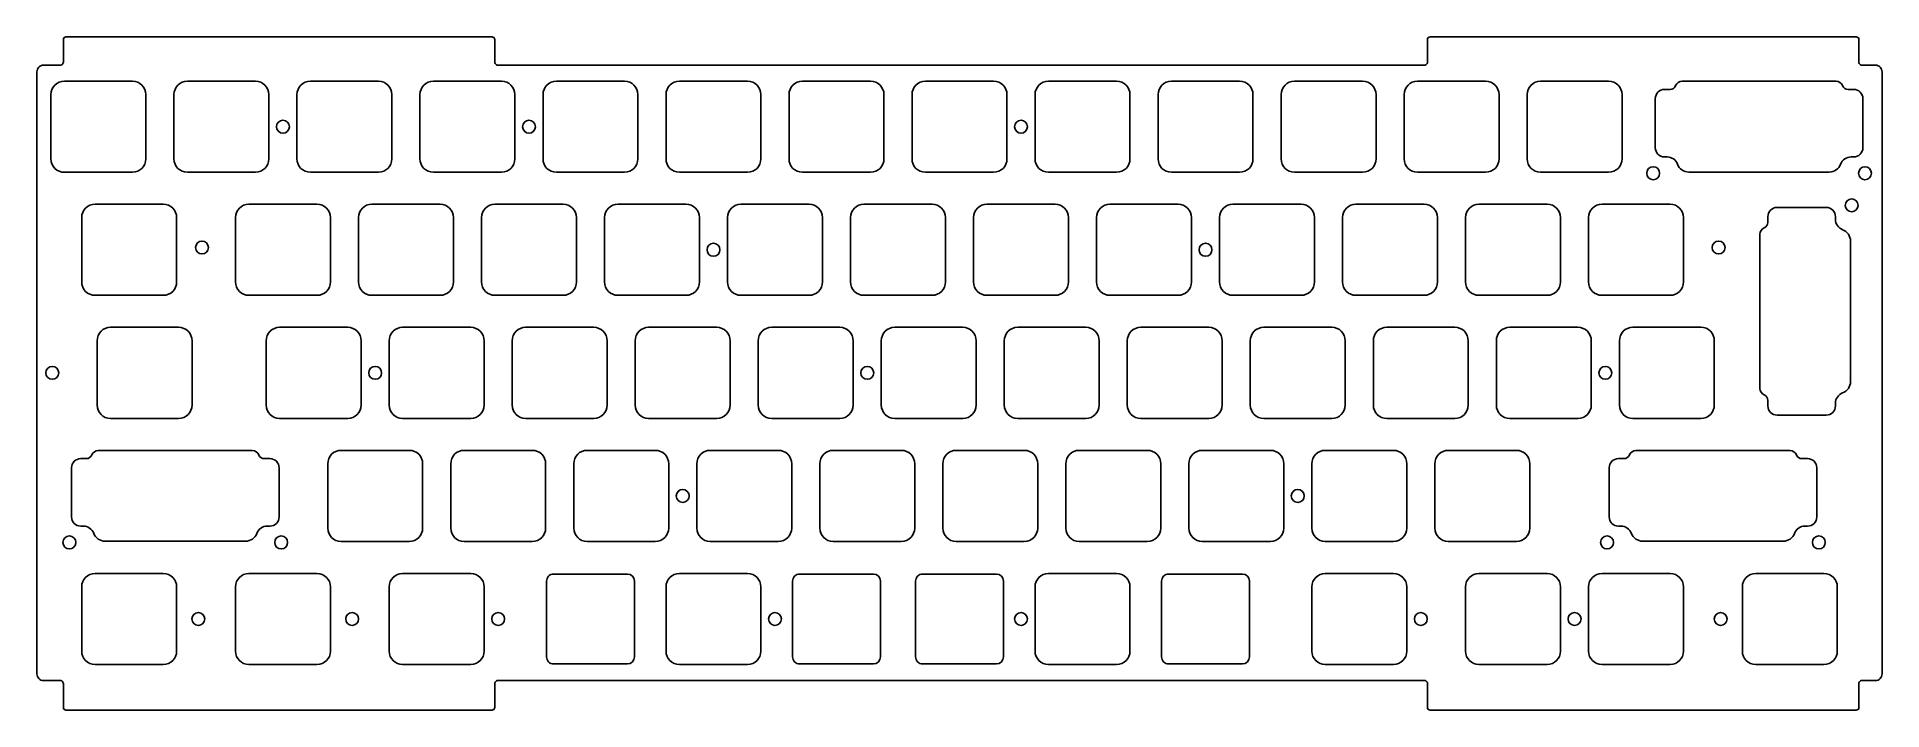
# Model space of a CAD drawing. Header units: millimetres. Extents: x -10 to 276, y -90 to 14.
import ezdxf

# ---------------------------------------------------------------- set-up
doc = ezdxf.new("R2010")
doc.units = ezdxf.units.MM
doc.layers.add('BLACK', color=7, linetype='CONTINUOUS')
doc.layers.add('Edge.Cuts', color=53, linetype='CONTINUOUS')

msp = doc.modelspace()

# ---------------------------------------------------------------- linework, layer by layer
at = {"layer": 'BLACK', "linetype": 'Continuous'}
for p, q in [((12.41875, -31.05), (1.868749, -31.05)), ((-0.20625, -33.125), (-0.20625, -43.075001)), ((14.49375, -33.125), (14.49375, -43.075)), ((12.41875, -45.15), (1.86875, -45.15)), ((-2.587499, -71.225), (-2.587499, -81.175001)), ((10.037501, -69.15), (-0.5125, -69.15)), ((12.112501, -71.225), (12.112501, -81.175)), ((21.225, -71.225), (21.225, -81.175001)), ((33.85, -69.15), (23.299999, -69.15)), ((35.925, -71.225), (35.925, -81.175)), ((45.0375, -71.225), (45.0375, -81.175001)), ((57.6625, -69.15), (47.112499, -69.15)), ((59.7375, -71.225), (59.7375, -81.175)), ((69.4, -82.075), (69.4, -70.325)), ((70.475, -69.25), (81.925, -69.25)), ((83, -70.325), (83, -82.075)), ((87.9, -71.225), (87.9, -81.175001)), ((100.525, -69.15), (89.974999, -69.15)), ((102.6, -71.225), (102.6, -81.175)), ((107.5, -82.075), (107.5, -70.325)), ((108.575, -69.25), (120.025, -69.25)), ((121.1, -70.325), (121.1, -82.075)), ((126.55, -82.075), (126.55, -70.325)), ((127.625, -69.25), (139.075, -69.25)), ((140.15, -70.325), (140.15, -82.075)), ((145.05, -71.225), (145.05, -81.175001)), ((157.675, -69.15), (147.124999, -69.15)), ((159.75, -71.225), (159.75, -81.175)), ((164.65, -82.075), (164.65, -70.325)), ((165.725, -69.25), (177.175, -69.25)), ((178.25, -70.325), (178.25, -82.075)), ((187.9125, -71.225), (187.9125, -81.175001)), ((200.5375, -69.15), (189.987499, -69.15)), ((202.6125, -71.225), (202.6125, -81.175)), ((211.725, -71.225), (211.725, -81.175001)), ((224.35, -69.15), (213.799999, -69.15)), ((226.425, -71.225), (226.425, -81.175)), ((230.775, -71.225), (230.775, -81.175001)), ((243.4, -69.15), (232.849999, -69.15)), ((245.475, -71.225), (245.475, -81.175)), ((254.5875, -71.225), (254.5875, -81.175001)), ((267.2125, -69.15), (256.662499, -69.15)), ((269.2875, -71.225), (269.2875, -81.175)), ((10.037501, -83.25), (-0.512499, -83.25)), ((33.85, -83.25), (23.3, -83.25)), ((57.6625, -83.25), (47.1125, -83.25)), ((81.925, -83.15), (70.475, -83.15)), ((100.525, -83.25), (89.975, -83.25)), ((120.025, -83.15), (108.575, -83.15)), ((139.075, -83.15), (127.625, -83.15)), ((157.675, -83.25), (147.125, -83.25)), ((177.175, -83.15), (165.725, -83.15)), ((200.5375, -83.25), (189.9875, -83.25)), ((224.35, -83.25), (213.8, -83.25)), ((243.4, -83.25), (232.85, -83.25)), ((267.2125, -83.25), (256.6625, -83.25))]:
    msp.add_line(p, q, dxfattribs=at)
at = {"layer": 'BLACK'}
for centre in [(15.478125, -76.2), (39.290625, -76.2), (61.9125, -76.2), (104.775, -76.2), (142.875, -76.2), (204.7875, -76.2), (228.6, -76.2), (251.221875, -76.2)]:
    msp.add_circle(centre, 1, dxfattribs=at)
for centre, radius, start, end in [((1.868754, -33.125004), 2.075004, 90.00013806, 179.99988955), ((12.41875, -33.125), 2.075, 0, 90), ((1.868752, -43.074998), 2.075002, 180.00008284, 269.99994478), ((12.41875, -43.075), 2.075, 270, 0), ((-0.512495, -71.225004), 2.075004, 90.00013806, 179.99988955), ((10.037501, -71.225), 2.075, 0, 90), ((23.300004, -71.225004), 2.075004, 90.00013806, 179.99988955), ((33.85, -71.225), 2.075, 0, 90), ((47.112504, -71.225004), 2.075004, 90.00013806, 179.99988955), ((57.6625, -71.225), 2.075, 0, 90), ((70.474999, -70.324999), 1.074999, 89.9999467, 180.0000533), ((81.925, -70.325), 1.075, 0, 90), ((89.975004, -71.225004), 2.075004, 90.00013806, 179.99988955), ((100.525, -71.225), 2.075, 0, 90), ((108.574999, -70.324999), 1.074999, 89.9999467, 180.0000533), ((120.025, -70.325), 1.075, 0, 90), ((127.624999, -70.324999), 1.074999, 89.9999467, 180.0000533), ((139.075, -70.325), 1.075, 0, 90), ((147.125004, -71.225004), 2.075004, 90.00013806, 179.99988955), ((157.675, -71.225), 2.075, 0, 90), ((165.724999, -70.324999), 1.074999, 89.9999467, 180.0000533), ((177.175, -70.325), 1.075, 0, 90), ((189.987504, -71.225004), 2.075004, 90.00013806, 179.99988955), ((200.5375, -71.225), 2.075, 0, 90), ((213.800004, -71.225004), 2.075004, 90.00013806, 179.99988955), ((224.35, -71.225), 2.075, 0, 90), ((232.850004, -71.225004), 2.075004, 90.00013806, 179.99988955), ((243.4, -71.225), 2.075, 0, 90), ((256.662504, -71.225004), 2.075004, 90.00013806, 179.99988955), ((267.2125, -71.225), 2.075, 0, 90), ((-0.512497, -81.174998), 2.075002, 180.00008284, 269.99994478), ((10.037501, -81.175), 2.075, 270, 0), ((23.300002, -81.174998), 2.075002, 180.00008284, 269.99994478), ((33.85, -81.175), 2.075, 270, 0), ((47.112502, -81.174998), 2.075002, 180.00008284, 269.99994478), ((57.6625, -81.175), 2.075, 270, 0), ((70.474999, -82.075001), 1.074999, 179.9999467, 270.0000533), ((81.925, -82.075), 1.075, 270, 0), ((89.975002, -81.174998), 2.075002, 180.00008284, 269.99994478), ((100.525, -81.175), 2.075, 270, 0), ((108.574999, -82.075001), 1.074999, 179.9999467, 270.0000533), ((120.025, -82.075), 1.075, 270, 0), ((127.624999, -82.075001), 1.074999, 179.9999467, 270.0000533), ((139.075, -82.075), 1.075, 270, 0), ((147.125002, -81.174998), 2.075002, 180.00008284, 269.99994478), ((157.675, -81.175), 2.075, 270, 0), ((165.724999, -82.075001), 1.074999, 179.9999467, 270.0000533), ((177.175, -82.075), 1.075, 270, 0), ((189.987502, -81.174998), 2.075002, 180.00008284, 269.99994478), ((200.5375, -81.175), 2.075, 270, 0), ((213.800002, -81.174998), 2.075002, 180.00008284, 269.99994478), ((224.35, -81.175), 2.075, 270, 0), ((232.850002, -81.174998), 2.075002, 180.00008284, 269.99994478), ((243.4, -81.175), 2.075, 270, 0), ((256.662502, -81.174998), 2.075002, 180.00008284, 269.99994478), ((267.2125, -81.175), 2.075, 270, 0)]:
    msp.add_arc(centre, radius, start, end, dxfattribs=at)
at = {"layer": 'Edge.Cuts', "linetype": 'Continuous'}
for p, q in [((-5.405262, 13.623599), (-5.4249, 13.500004)), ((-5.4249, 13.500004), (-5.4249, 10.025004)), ((-5.348458, 13.735098), (-5.405262, 13.623599)), ((-5.259981, 13.823589), (-5.348458, 13.735098)), ((-5.148492, 13.880411), (-5.259981, 13.823589)), ((-5.0249, 13.900004), (-5.148492, 13.880411)), ((60.9751, 13.900004), (-5.0249, 13.900004)), ((61.09871, 13.880459), (60.9751, 13.900004)), ((61.210219, 13.823632), (61.09871, 13.880459)), ((61.29871, 13.735131), (61.210219, 13.823632)), ((61.355524, 13.623617), (61.29871, 13.735131)), ((61.3751, 13.500004), (61.355524, 13.623617)), ((61.3751, 10.025004), (61.3751, 13.500004)), ((205.844344, 13.623616), (205.824788, 13.500004)), ((205.824788, 13.500004), (205.824788, 10.025004)), ((205.901163, 13.735126), (205.844344, 13.623616)), ((205.989661, 13.82362), (205.901163, 13.735126)), ((206.101175, 13.880433), (205.989661, 13.82362)), ((206.224788, 13.900004), (206.101175, 13.880433)), ((272.224788, 13.900004), (206.224788, 13.900004)), ((272.348398, 13.88045), (272.224788, 13.900004)), ((272.459906, 13.823627), (272.348398, 13.88045)), ((272.548398, 13.735128), (272.459906, 13.823627)), ((272.605212, 13.623615), (272.548398, 13.735128)), ((272.624788, 13.500004), (272.605212, 13.623615)), ((272.624788, 10.025004), (272.624788, 13.500004)), ((-9.50534, 8.699969), (-9.525056, 8.500004)), ((-9.447014, 8.89225), (-9.50534, 8.699969)), ((-9.352296, 9.069458), (-9.447014, 8.89225)), ((-9.224828, 9.224782), (-9.352296, 9.069458)), ((-9.069506, 9.352254), (-9.224828, 9.224782)), ((-8.892301, 9.446976), (-9.069506, 9.352254)), ((-8.700021, 9.505306), (-8.892301, 9.446976)), ((-8.500056, 9.525004), (-8.700021, 9.505306)), ((-5.9249, 9.525004), (-8.500056, 9.525004)), ((-5.795495, 9.542092), (-5.9249, 9.525004)), ((-5.674906, 9.592028), (-5.795495, 9.542092)), ((-5.571352, 9.671475), (-5.674906, 9.592028)), ((-5.491891, 9.775019), (-5.571352, 9.671475)), ((-5.441939, 9.895601), (-5.491891, 9.775019)), ((-5.4249, 10.025004), (-5.441939, 9.895601)), ((61.392096, 9.895588), (61.3751, 10.025004)), ((61.442052, 9.774992), (61.392096, 9.895588)), ((61.52152, 9.671437), (61.442052, 9.774992)), ((61.625082, 9.591978), (61.52152, 9.671437)), ((61.745682, 9.542033), (61.625082, 9.591978)), ((61.8751, 9.525004), (61.745682, 9.542033)), ((205.324788, 9.525004), (61.8751, 9.525004)), ((205.454198, 9.542026), (205.324788, 9.525004)), ((205.574789, 9.591981), (205.454198, 9.542026)), ((205.678341, 9.671444), (205.574789, 9.591981)), ((205.7578, 9.775), (205.678341, 9.671444)), ((205.80775, 9.895593), (205.7578, 9.775)), ((205.824788, 10.025004), (205.80775, 9.895593)), ((272.641795, 9.89559), (272.624788, 10.025004)), ((272.69175, 9.774996), (272.641795, 9.89559)), ((272.771215, 9.671441), (272.69175, 9.774996)), ((272.874776, 9.591982), (272.771215, 9.671441)), ((272.995373, 9.542035), (272.874776, 9.591982)), ((273.124788, 9.525004), (272.995373, 9.542035)), ((275.199944, 9.525004), (273.124788, 9.525004)), ((275.399911, 9.5053), (275.199944, 9.525004)), ((275.592194, 9.446974), (275.399911, 9.5053)), ((275.769404, 9.352256), (275.592194, 9.446974)), ((275.924729, 9.224786), (275.769404, 9.352256)), ((276.052201, 9.069462), (275.924729, 9.224786)), ((276.146922, 8.892253), (276.052201, 9.069462)), ((276.20525, 8.699971), (276.146922, 8.892253)), ((276.224944, 8.500004), (276.20525, 8.699971)), ((-9.525056, 8.500004), (-9.525056, -84.699996)), ((5.275, 7.05), (-5.275, 7.05)), ((24.325, 7.05), (13.775, 7.05)), ((43.375, 7.05), (32.825, 7.05)), ((62.425, 7.05), (51.875, 7.05)), ((81.475, 7.05), (70.925, 7.05)), ((100.525, 7.05), (89.975, 7.05)), ((119.575, 7.05), (109.025, 7.05)), ((138.625, 7.05), (128.075, 7.05)), ((157.675, 7.05), (147.125, 7.05)), ((176.725, 7.05), (166.175, 7.05)), ((195.775, 7.05), (185.225, 7.05)), ((214.825, 7.05), (204.275, 7.05)), ((233.875, 7.05), (223.325, 7.05)), ((242.52436, 5.77544), (243.38997, 5.77544)), ((245.24718, 7.0276), (269.10242, 7.0276)), ((270.95963, 5.77544), (271.82524, 5.77544)), ((276.224944, -84.699996), (276.224944, 8.500004)), ((-7.35, 4.975), (-7.35, -4.975)), ((7.35, 4.975), (7.35, -4.975)), ((11.7, 4.975), (11.7, -4.975)), ((26.4, 4.975), (26.4, -4.975)), ((30.75, 4.975), (30.75, -4.975)), ((45.45, 4.975), (45.45, -4.975)), ((49.8, 4.975), (49.8, -4.975)), ((64.5, 4.975), (64.5, -4.975)), ((68.85, 4.975), (68.85, -4.975)), ((83.55, 4.975), (83.55, -4.975)), ((87.9, 4.975), (87.9, -4.975)), ((102.6, 4.975), (102.6, -4.975)), ((106.95, 4.975), (106.95, -4.975)), ((121.65, 4.975), (121.65, -4.975)), ((126, 4.975), (126, -4.975)), ((140.7, 4.975), (140.7, -4.975)), ((145.05, 4.975), (145.05, -4.975)), ((159.75, 4.975), (159.75, -4.975)), ((164.1, 4.975), (164.1, -4.975)), ((178.8, 4.975), (178.8, -4.975)), ((183.15, 4.975), (183.15, -4.975)), ((197.85, 4.975), (197.85, -4.975)), ((202.2, 4.975), (202.2, -4.975)), ((216.9, 4.975), (216.9, -4.975)), ((221.25, 4.975), (221.25, -4.975)), ((235.95, 4.975), (235.95, -4.975)), ((241.09936, -3.25044), (241.09936, 4.35044)), ((273.25024, 4.35044), (273.25024, -3.25044)), ((242.9284, -4.67544), (242.52436, -4.67544)), ((271.82524, -4.67544), (271.4212, -4.67544)), ((5.275, -7.05), (-5.275, -7.05)), ((24.325, -7.05), (13.775, -7.05)), ((43.375, -7.05), (32.825, -7.05)), ((62.425, -7.05), (51.875, -7.05)), ((81.475, -7.05), (70.925, -7.05)), ((100.525, -7.05), (89.975, -7.05)), ((119.575, -7.05), (109.025, -7.05)), ((138.625, -7.05), (128.075, -7.05)), ((157.675, -7.05), (147.125, -7.05)), ((176.725, -7.05), (166.175, -7.05)), ((195.775, -7.05), (185.225, -7.05)), ((214.825, -7.05), (204.275, -7.05)), ((233.875, -7.05), (223.325, -7.05)), ((268.0503, -7.01191), (246.2993, -7.01191)), ((-2.587499, -14.074999), (-2.587499, -24.025001)), ((10.0375, -12), (-0.5125, -12)), ((12.112501, -14.075), (12.112501, -24.025)), ((21.225, -14.075), (21.225, -24.025)), ((33.85, -12), (23.3, -12)), ((35.925, -14.075), (35.925, -24.025)), ((40.275, -14.075), (40.275, -24.025)), ((52.9, -12), (42.35, -12)), ((54.975, -14.075), (54.975, -24.025)), ((59.325, -14.075), (59.325, -24.025)), ((71.95, -12), (61.4, -12)), ((74.025, -14.075), (74.025, -24.025)), ((78.375, -14.075), (78.375, -24.025)), ((91, -12), (80.45, -12)), ((93.075, -14.075), (93.075, -24.025)), ((97.425, -14.075), (97.425, -24.025)), ((110.05, -12), (99.5, -12)), ((112.125, -14.075), (112.125, -24.025)), ((116.475, -14.075), (116.475, -24.025)), ((129.1, -12), (118.55, -12)), ((131.175, -14.075), (131.175, -24.025)), ((135.525, -14.075), (135.525, -24.025)), ((148.15, -12), (137.6, -12)), ((150.225, -14.075), (150.225, -24.025)), ((154.575, -14.075), (154.575, -24.025)), ((167.2, -12), (156.65, -12)), ((169.275, -14.075), (169.275, -24.025)), ((173.625, -14.075), (173.625, -24.025)), ((186.25, -12), (175.7, -12)), ((188.325, -14.075), (188.325, -24.025)), ((192.675, -14.075), (192.675, -24.025)), ((205.3, -12), (194.75, -12)), ((207.375, -14.075), (207.375, -24.025)), ((211.725, -14.075), (211.725, -24.025)), ((224.35, -12), (213.8, -12)), ((226.425, -14.075), (226.425, -24.025)), ((230.775, -14.075), (230.775, -24.025)), ((243.4, -12), (232.85, -12)), ((245.475, -14.075), (245.475, -24.025)), ((258.54331, -14.79037), (258.54331, -13.92476)), ((259.96831, -12.49976), (267.56919, -12.49976)), ((268.99419, -13.92476), (268.99419, -14.3288)), ((257.29115, -40.50282), (257.29115, -16.64758)), ((271.33066, -17.6997), (271.33066, -39.4507)), ((10.0375, -26.1), (-0.5125, -26.1)), ((33.85, -26.1), (23.3, -26.1)), ((52.9, -26.1), (42.35, -26.1)), ((71.95, -26.1), (61.4, -26.1)), ((91, -26.1), (80.45, -26.1)), ((110.05, -26.1), (99.5, -26.1)), ((129.1, -26.1), (118.55, -26.1)), ((148.15, -26.1), (137.6, -26.1)), ((167.2, -26.1), (156.65, -26.1)), ((186.25, -26.1), (175.7, -26.1)), ((205.3, -26.1), (194.75, -26.1)), ((224.35, -26.1), (213.8, -26.1)), ((243.4, -26.1), (232.85, -26.1)), ((38.6125, -31.05), (28.0625, -31.05)), ((57.6625, -31.05), (47.1125, -31.05)), ((76.7125, -31.05), (66.1625, -31.05)), ((95.7625, -31.05), (85.2125, -31.05)), ((114.8125, -31.05), (104.2625, -31.05)), ((133.8625, -31.05), (123.3125, -31.05)), ((152.9125, -31.05), (142.3625, -31.05)), ((171.9625, -31.05), (161.4125, -31.05)), ((191.0125, -31.05), (180.4625, -31.05)), ((210.0625, -31.05), (199.5125, -31.05)), ((229.1125, -31.05), (218.5625, -31.05)), ((248.16875, -31.05), (237.618749, -31.05)), ((25.9875, -33.125), (25.9875, -43.075)), ((40.6875, -33.125), (40.6875, -43.075)), ((45.0375, -33.125), (45.0375, -43.075)), ((59.7375, -33.125), (59.7375, -43.075)), ((64.0875, -33.125), (64.0875, -43.075)), ((78.7875, -33.125), (78.7875, -43.075)), ((83.1375, -33.125), (83.1375, -43.075)), ((97.8375, -33.125), (97.8375, -43.075)), ((102.1875, -33.125), (102.1875, -43.075)), ((116.8875, -33.125), (116.8875, -43.075)), ((121.2375, -33.125), (121.2375, -43.075)), ((135.9375, -33.125), (135.9375, -43.075)), ((140.2875, -33.125), (140.2875, -43.075)), ((154.9875, -33.125), (154.9875, -43.075)), ((159.3375, -33.125), (159.3375, -43.075)), ((174.0375, -33.125), (174.0375, -43.075)), ((178.3875, -33.125), (178.3875, -43.075)), ((193.0875, -33.125), (193.0875, -43.075)), ((197.4375, -33.125), (197.4375, -43.075)), ((212.1375, -33.125), (212.1375, -43.075)), ((216.4875, -33.125), (216.4875, -43.075)), ((231.1875, -33.125), (231.1875, -43.075)), ((235.54375, -33.125), (235.54375, -43.075001)), ((250.24375, -33.125), (250.24375, -43.075)), ((258.54331, -43.22564), (258.54331, -42.36003)), ((268.99419, -42.8216), (268.99419, -43.22564)), ((38.6125, -45.15), (28.0625, -45.15)), ((57.6625, -45.15), (47.1125, -45.15)), ((76.7125, -45.15), (66.1625, -45.15)), ((95.7625, -45.15), (85.2125, -45.15)), ((114.8125, -45.15), (104.2625, -45.15)), ((133.8625, -45.15), (123.3125, -45.15)), ((152.9125, -45.15), (142.3625, -45.15)), ((171.9625, -45.15), (161.4125, -45.15)), ((191.0125, -45.15), (180.4625, -45.15)), ((210.0625, -45.15), (199.5125, -45.15)), ((229.1125, -45.15), (218.5625, -45.15)), ((248.16875, -45.15), (237.61875, -45.15)), ((267.56919, -44.65064), (259.96831, -44.65064)), ((-2.74439, -51.37456), (-1.87878, -51.37456)), ((-0.02157, -50.1224), (23.83367, -50.1224)), ((25.69088, -51.37456), (26.55649, -51.37456)), ((48.1375, -50.1), (37.5875, -50.1)), ((67.1875, -50.1), (56.6375, -50.1)), ((86.2375, -50.1), (75.6875, -50.1)), ((105.2875, -50.1), (94.7375, -50.1)), ((124.3375, -50.1), (113.7875, -50.1)), ((143.3875, -50.1), (132.8375, -50.1)), ((162.4375, -50.1), (151.8875, -50.1)), ((181.4875, -50.1), (170.9375, -50.1)), ((200.5375, -50.1), (189.9875, -50.1)), ((219.5875, -50.1), (209.0375, -50.1)), ((235.38061, -51.37456), (236.24622, -51.37456)), ((238.10343, -50.1224), (261.95867, -50.1224)), ((263.81588, -51.37456), (264.68149, -51.37456)), ((-4.16939, -60.40044), (-4.16939, -52.79956)), ((27.98149, -52.79956), (27.98149, -60.40044)), ((35.5125, -52.175), (35.5125, -62.125)), ((50.2125, -52.175), (50.2125, -62.125)), ((54.5625, -52.175), (54.5625, -62.125)), ((69.2625, -52.175), (69.2625, -62.125)), ((73.6125, -52.175), (73.6125, -62.125)), ((88.3125, -52.175), (88.3125, -62.125)), ((92.6625, -52.175), (92.6625, -62.125)), ((107.3625, -52.175), (107.3625, -62.125)), ((111.7125, -52.175), (111.7125, -62.125)), ((126.4125, -52.175), (126.4125, -62.125)), ((130.7625, -52.175), (130.7625, -62.125)), ((145.4625, -52.175), (145.4625, -62.125)), ((149.8125, -52.175), (149.8125, -62.125)), ((164.5125, -52.175), (164.5125, -62.125)), ((168.8625, -52.175), (168.8625, -62.125)), ((183.5625, -52.175), (183.5625, -62.125)), ((187.9125, -52.175), (187.9125, -62.125)), ((202.6125, -52.175), (202.6125, -62.125)), ((206.9625, -52.175), (206.9625, -62.125)), ((221.6625, -52.175), (221.6625, -62.125)), ((233.95561, -60.40044), (233.95561, -52.79956)), ((266.10649, -52.79956), (266.10649, -60.40044)), ((-2.34035, -61.82544), (-2.74439, -61.82544)), ((26.55649, -61.82544), (26.15245, -61.82544)), ((235.78465, -61.82544), (235.38061, -61.82544)), ((264.68149, -61.82544), (264.27745, -61.82544)), ((22.78155, -64.16191), (1.03055, -64.16191)), ((48.1375, -64.2), (37.5875, -64.2)), ((67.1875, -64.2), (56.6375, -64.2)), ((86.2375, -64.2), (75.6875, -64.2)), ((105.2875, -64.2), (94.7375, -64.2)), ((124.3375, -64.2), (113.7875, -64.2)), ((143.3875, -64.2), (132.8375, -64.2)), ((162.4375, -64.2), (151.8875, -64.2)), ((181.4875, -64.2), (170.9375, -64.2)), ((200.5375, -64.2), (189.9875, -64.2)), ((219.5875, -64.2), (209.0375, -64.2)), ((260.90655, -64.16191), (239.15555, -64.16191)), ((-9.525056, -84.699996), (-9.505344, -84.899957)), ((-9.505344, -84.899957), (-9.447005, -85.092232)), ((-9.447005, -85.092232), (-9.352281, -85.269434)), ((-9.352281, -85.269434), (-9.22481, -85.424754)), ((-9.22481, -85.424754), (-9.069492, -85.552226)), ((-9.069492, -85.552226), (-8.892291, -85.646952)), ((-8.892291, -85.646952), (-8.700017, -85.705293)), ((-8.700017, -85.705293), (-8.500056, -85.724996)), ((-8.500056, -85.724996), (-5.9249, -85.724996)), ((-5.9249, -85.724996), (-5.795499, -85.742042)), ((61.745692, -85.742058), (61.8751, -85.724996)), ((61.8751, -85.724996), (205.324788, -85.724996)), ((205.324788, -85.724996), (205.454192, -85.742039)), ((272.995379, -85.742049), (273.124788, -85.724996)), ((273.124788, -85.724996), (275.199944, -85.724996)), ((275.199944, -85.724996), (275.399914, -85.705304)), ((275.399914, -85.705304), (275.5922, -85.646977)), ((275.5922, -85.646977), (275.769413, -85.552258)), ((275.769413, -85.552258), (275.924741, -85.424787)), ((275.924741, -85.424787), (276.052216, -85.269461)), ((276.052216, -85.269461), (276.146939, -85.092251)), ((276.146939, -85.092251), (276.20527, -84.899966)), ((276.20527, -84.899966), (276.224944, -84.699996)), ((-5.795499, -85.742042), (-5.674918, -85.791996)), ((-5.674918, -85.791996), (-5.571374, -85.871457)), ((-5.571374, -85.871457), (-5.491922, -85.975008)), ((-5.491922, -85.975008), (-5.441978, -86.095593)), ((-5.441978, -86.095593), (-5.4249, -86.224996)), ((-5.4249, -86.224996), (-5.4249, -89.900003)), ((61.3751, -86.224996), (61.392136, -86.095589)), ((61.3751, -89.900003), (61.3751, -86.224996)), ((61.392136, -86.095589), (61.442087, -85.975002)), ((61.442087, -85.975002), (61.521547, -85.871453)), ((61.521547, -85.871453), (61.625102, -85.792)), ((61.625102, -85.792), (61.745692, -85.742058)), ((205.454192, -85.742039), (205.574776, -85.791992)), ((205.574776, -85.791992), (205.678322, -85.871452)), ((205.678322, -85.871452), (205.757776, -85.975004)), ((205.757776, -85.975004), (205.807721, -86.095591)), ((205.807721, -86.095591), (205.824788, -86.224996)), ((205.824788, -86.224996), (205.824788, -89.900003)), ((272.624788, -86.224996), (272.641824, -86.095588)), ((272.624788, -89.900003), (272.624788, -86.224996)), ((272.641824, -86.095588), (272.691775, -85.975)), ((272.691775, -85.975), (272.771234, -85.871449)), ((272.771234, -85.871449), (272.874789, -85.791994)), ((272.874789, -85.791994), (272.995379, -85.742049)), ((-5.4249, -89.900003), (-5.405319, -90.023602)), ((-5.405319, -90.023602), (-5.348501, -90.135101)), ((-5.348501, -90.135101), (-5.260007, -90.223583)), ((-5.260007, -90.223583), (-5.148502, -90.280387)), ((-5.148502, -90.280387), (-5.0249, -90.300003)), ((-5.0249, -90.300003), (60.9751, -90.300003)), ((60.9751, -90.300003), (61.098699, -90.280416)), ((61.098699, -90.280416), (61.210197, -90.223597)), ((61.210197, -90.223597), (61.298682, -90.135105)), ((61.298682, -90.135105), (61.355494, -90.023603)), ((61.355494, -90.023603), (61.3751, -89.900003)), ((205.824788, -89.900003), (205.844369, -90.023604)), ((205.844369, -90.023604), (205.901187, -90.135104)), ((205.901187, -90.135104), (205.98968, -90.223588)), ((205.98968, -90.223588), (206.101185, -90.280395)), ((206.101185, -90.280395), (206.224788, -90.300003)), ((206.224788, -90.300003), (272.224788, -90.300003)), ((272.224788, -90.300003), (272.34839, -90.280419)), ((272.34839, -90.280419), (272.459891, -90.223601)), ((272.459891, -90.223601), (272.54838, -90.135109)), ((272.54838, -90.135109), (272.605194, -90.023606)), ((272.605194, -90.023606), (272.624788, -89.900003))]:
    msp.add_line(p, q, dxfattribs=at)
at = {"layer": 'Edge.Cuts'}
for centre in [(28.575, 0), (66.675, 0), (142.875, 0), (240.775, -7.2), (273.575, -7.2), (271.51875, -12.175), (16.04875, -18.7), (95.25, -19.05), (171.45, -19.05), (250.9012, -18.7), (-7.14375, -38.1), (42.8625, -38.1), (119.0625, -38.1), (233.3625, -38.1), (90.4875, -57.15), (185.7375, -57.15), (-4.49375, -64.35), (28.30625, -64.35), (233.63125, -64.35), (266.43125, -64.35)]:
    msp.add_circle(centre, 1, dxfattribs=at)
for centre, radius, start, end in [((-5.275001, 4.975001), 2.074999, 89.99997239, 180.00002761), ((5.275, 4.975), 2.075, 0, 90), ((13.775, 4.975), 2.075, 90, 180), ((24.325, 4.975), 2.075, 0, 90), ((32.825, 4.975), 2.075, 90, 180), ((43.375, 4.975), 2.075, 0, 90), ((51.875, 4.975), 2.075, 90, 180), ((62.425, 4.975), 2.075, 0, 90), ((70.925, 4.975), 2.075, 90, 180), ((81.475, 4.975), 2.075, 0, 90), ((89.975, 4.975), 2.075, 90, 180), ((100.525, 4.975), 2.075, 0, 90), ((109.025, 4.975), 2.075, 90, 180), ((119.575, 4.975), 2.075, 0, 90), ((128.075, 4.975), 2.075, 90, 180), ((138.625, 4.975), 2.075, 0, 90), ((147.125, 4.975), 2.075, 90, 180), ((157.675, 4.975), 2.075, 0, 90), ((166.175, 4.975), 2.075, 90, 180), ((176.725, 4.975), 2.075, 0, 90), ((185.225, 4.975), 2.075, 90, 180), ((195.775, 4.975), 2.075, 0, 90), ((204.275, 4.975), 2.075, 90, 180), ((214.825, 4.975), 2.075, 0, 90), ((223.325, 4.975), 2.075, 90, 180), ((233.875, 4.975), 2.075, 0, 90), ((242.52436, 4.35044), 1.425, 90, 180), ((243.38997, 6.70385), 0.928411, 270, 337.97729805), ((245.2472, 5.9526), 1.075006, 90.00106597, 157.97610066), ((269.1024, 5.9526), 1.075, 22.02389934, 89.99893403), ((270.9596, 6.7039), 0.92846, 202.02625676, 270.00185132), ((271.82524, 4.35044), 1.425, 0, 90), ((-5.275001, -4.975001), 2.074999, 179.99997239, 270.00002761), ((5.275, -4.975), 2.075, 270, 0), ((13.775, -4.975), 2.075, 180, 270), ((24.325, -4.975), 2.075, 270, 0), ((32.825, -4.975), 2.075, 180, 270), ((43.375, -4.975), 2.075, 270, 0), ((51.875, -4.975), 2.075, 180, 270), ((62.425, -4.975), 2.075, 270, 0), ((70.925, -4.975), 2.075, 180, 270), ((81.475, -4.975), 2.075, 270, 0), ((89.975, -4.975), 2.075, 180, 270), ((100.525, -4.975), 2.075, 270, 0), ((109.025, -4.975), 2.075, 180, 270), ((119.575, -4.975), 2.075, 270, 0), ((128.075, -4.975), 2.075, 180, 270), ((138.625, -4.975), 2.075, 270, 0), ((147.125, -4.975), 2.075, 180, 270), ((157.675, -4.975), 2.075, 270, 0), ((166.175, -4.975), 2.075, 180, 270), ((176.725, -4.975), 2.075, 270, 0), ((185.225, -4.975), 2.075, 180, 270), ((195.775, -4.975), 2.075, 270, 0), ((204.275, -4.975), 2.075, 180, 270), ((214.825, -4.975), 2.075, 270, 0), ((223.325, -4.975), 2.075, 180, 270), ((233.875, -4.975), 2.075, 270, 0), ((242.52436, -3.25044), 1.425, 180, 270), ((242.92841, -6.40037), 1.72493, 20.54597615, 90.00033216), ((271.4212, -6.4004), 1.724938, 90, 159.45340178), ((271.8252, -3.2504), 1.42504, 270.00160826, 359.99839174), ((246.29931, -5.13696), 1.87495, 200.54592343, 269.99969441), ((268.0503, -5.137), 1.874943, 270, 339.45493501), ((-0.5125, -14.074999), 2.074999, 90, 180), ((10.0375, -14.075), 2.075, 0, 90), ((23.3, -14.075), 2.075, 90, 180), ((33.85, -14.075), 2.075, 0, 90), ((42.35, -14.075), 2.075, 90, 180), ((52.9, -14.075), 2.075, 0, 90), ((61.4, -14.075), 2.075, 90, 180), ((71.95, -14.075), 2.075, 0, 90), ((80.45, -14.075), 2.075, 90, 180), ((91, -14.075), 2.075, 0, 90), ((99.5, -14.075), 2.075, 90, 180), ((110.05, -14.075), 2.075, 0, 90), ((118.55, -14.075), 2.075, 90, 180), ((129.1, -14.075), 2.075, 0, 90), ((137.6, -14.075), 2.075, 90, 180), ((148.15, -14.075), 2.075, 0, 90), ((156.65, -14.075), 2.075, 90, 180), ((167.2, -14.075), 2.075, 0, 90), ((175.7, -14.075), 2.075, 90, 180), ((186.25, -14.075), 2.075, 0, 90), ((194.75, -14.075), 2.075, 90, 180), ((205.3, -14.075), 2.075, 0, 90), ((213.8, -14.075), 2.075, 90, 180), ((224.35, -14.075), 2.075, 0, 90), ((232.85, -14.075), 2.075, 90, 180), ((243.4, -14.075), 2.075, 0, 90), ((259.96831, -13.92476), 1.425, 90, 180), ((267.56915, -13.9248), 1.42504, 0.00160826, 89.99839174), ((258.36615, -16.6476), 1.075, 112.02389934, 179.99893403), ((257.61485, -14.7904), 0.92846, 292.02625676, 0.00185132), ((270.71915, -14.3288), 1.724938, 180, 249.45340178), ((269.45575, -17.6997), 1.874943, 0, 69.45493501), ((-0.5125, -24.025001), 2.074999, 180, 270), ((10.0375, -24.025), 2.075001, 270, 0), ((23.3, -24.025), 2.075, 180, 270), ((33.85, -24.025), 2.075, 270, 0), ((42.35, -24.025), 2.075, 180, 270), ((52.9, -24.025), 2.075, 270, 0), ((61.4, -24.025), 2.075, 180, 270), ((71.95, -24.025), 2.075, 270, 0), ((80.45, -24.025), 2.075, 180, 270), ((91, -24.025), 2.075, 270, 0), ((99.5, -24.025), 2.075, 180, 270), ((110.05, -24.025), 2.075, 270, 0), ((118.55, -24.025), 2.075, 180, 270), ((129.1, -24.025), 2.075, 270, 0), ((137.6, -24.025), 2.075, 180, 270), ((148.15, -24.025), 2.075, 270, 0), ((156.65, -24.025), 2.075, 180, 270), ((167.2, -24.025), 2.075, 270, 0), ((175.7, -24.025), 2.075, 180, 270), ((186.25, -24.025), 2.075, 270, 0), ((194.75, -24.025), 2.075, 180, 270), ((205.3, -24.025), 2.075, 270, 0), ((213.8, -24.025), 2.075, 180, 270), ((224.35, -24.025), 2.075, 270, 0), ((232.85, -24.025), 2.075, 180, 270), ((243.4, -24.025), 2.075, 270, 0), ((28.0625, -33.125), 2.075, 90, 180), ((38.6125, -33.125), 2.075, 0, 90), ((47.1125, -33.125), 2.075, 90, 180), ((57.6625, -33.125), 2.075, 0, 90), ((66.1625, -33.125), 2.075, 90, 180), ((76.7125, -33.125), 2.075, 0, 90), ((85.2125, -33.125), 2.075, 90, 180), ((95.7625, -33.125), 2.075, 0, 90), ((104.2625, -33.125), 2.075, 90, 180), ((114.8125, -33.125), 2.075, 0, 90), ((123.3125, -33.125), 2.075, 90, 180), ((133.8625, -33.125), 2.075, 0, 90), ((142.3625, -33.125), 2.075, 90, 180), ((152.9125, -33.125), 2.075, 0, 90), ((161.4125, -33.125), 2.075, 90, 180), ((171.9625, -33.125), 2.075, 0, 90), ((180.4625, -33.125), 2.075, 90, 180), ((191.0125, -33.125), 2.075, 0, 90), ((199.5125, -33.125), 2.075, 90, 180), ((210.0625, -33.125), 2.075, 0, 90), ((218.5625, -33.125), 2.075, 90, 180), ((229.1125, -33.125), 2.075, 0, 90), ((237.6188, -33.125), 2.07505, 90.00140823, 180), ((248.1688, -33.125), 2.075, 0, 90.00138062), ((269.45571, -39.45069), 1.87495, 290.54592343, 359.99969441), ((258.36615, -40.5028), 1.075006, 180.00106597, 247.97610066), ((257.6149, -42.36003), 0.928411, 0, 67.97729805), ((270.71912, -42.82159), 1.72493, 110.54597615, 180.00033216), ((28.0625, -43.075), 2.075, 180, 270), ((38.6125, -43.075), 2.075, 270, 0), ((47.1125, -43.075), 2.075, 180, 270), ((57.6625, -43.075), 2.075, 270, 0), ((66.1625, -43.075), 2.075, 180, 270), ((76.7125, -43.075), 2.075, 270, 0), ((85.2125, -43.075), 2.075, 180, 270), ((95.7625, -43.075), 2.075, 270, 0), ((104.2625, -43.075), 2.075, 180, 270), ((114.8125, -43.075), 2.075, 270, 0), ((123.3125, -43.075), 2.075, 180, 270), ((133.8625, -43.075), 2.075, 270, 0), ((142.3625, -43.075), 2.075, 180, 270), ((152.9125, -43.075), 2.075, 270, 0), ((161.4125, -43.075), 2.075, 180, 270), ((171.9625, -43.075), 2.075, 270, 0), ((180.4625, -43.075), 2.075, 180, 270), ((191.0125, -43.075), 2.075, 270, 0), ((199.5125, -43.075), 2.075, 180, 270), ((210.0625, -43.075), 2.075, 270, 0), ((218.5625, -43.075), 2.075, 180, 270), ((229.1125, -43.075), 2.075, 270, 0), ((237.6188, -43.075), 2.075, 180.00002761, 269.99861938), ((248.1688, -43.075), 2.07495, 269.99861938, 0), ((259.96831, -43.22564), 1.425, 180, 270), ((267.56919, -43.22564), 1.425, 270, 0), ((-2.74439, -52.79956), 1.425, 90, 180), ((-1.87878, -50.44615), 0.928411, 270, 337.97729805), ((-0.02155, -51.1974), 1.075006, 90.00106597, 157.97610066), ((23.83365, -51.1974), 1.075, 22.02389934, 89.99893403), ((25.69085, -50.4461), 0.92846, 202.02625676, 270.00185132), ((26.55649, -52.79956), 1.425, 0, 90), ((37.5875, -52.175), 2.075, 90, 180), ((48.1375, -52.175), 2.075, 0, 90), ((56.6375, -52.175), 2.075, 90, 180), ((67.1875, -52.175), 2.075, 0, 90), ((75.6875, -52.175), 2.075, 90, 180), ((86.2375, -52.175), 2.075, 0, 90), ((94.7375, -52.175), 2.075, 90, 180), ((105.2875, -52.175), 2.075, 0, 90), ((113.7875, -52.175), 2.075, 90, 180), ((124.3375, -52.175), 2.075, 0, 90), ((132.8375, -52.175), 2.075, 90, 180), ((143.3875, -52.175), 2.075, 0, 90), ((151.8875, -52.175), 2.075, 90, 180), ((162.4375, -52.175), 2.075, 0, 90), ((170.9375, -52.175), 2.075, 90, 180), ((181.4875, -52.175), 2.075, 0, 90), ((189.9875, -52.175), 2.075, 90, 180), ((200.5375, -52.175), 2.075, 0, 90), ((209.0375, -52.175), 2.075, 90, 180), ((219.5875, -52.175), 2.075, 0, 90), ((235.38061, -52.79956), 1.425, 90, 180), ((236.24622, -50.44615), 0.928411, 270, 337.97729805), ((238.10345, -51.1974), 1.075006, 90.00106597, 157.97610066), ((261.95865, -51.1974), 1.075, 22.02389934, 89.99893403), ((263.81585, -50.4461), 0.92846, 202.02625676, 270.00185132), ((264.68149, -52.79956), 1.425, 0, 90), ((-2.74439, -60.40044), 1.425, 180, 270), ((-2.34034, -63.55037), 1.72493, 20.54597615, 90.00033216), ((26.15245, -63.5504), 1.724938, 90, 159.45340178), ((26.55645, -60.4004), 1.42504, 270.00160826, 359.99839174), ((37.5875, -62.125), 2.075, 180, 270), ((48.1375, -62.125), 2.075, 270, 0), ((56.6375, -62.125), 2.075, 180, 270), ((67.1875, -62.125), 2.075, 270, 0), ((75.6875, -62.125), 2.075, 180, 270), ((86.2375, -62.125), 2.075, 270, 0), ((94.7375, -62.125), 2.075, 180, 270), ((105.2875, -62.125), 2.075, 270, 0), ((113.7875, -62.125), 2.075, 180, 270), ((124.3375, -62.125), 2.075, 270, 0), ((132.8375, -62.125), 2.075, 180, 270), ((143.3875, -62.125), 2.075, 270, 0), ((151.8875, -62.125), 2.075, 180, 270), ((162.4375, -62.125), 2.075, 270, 0), ((170.9375, -62.125), 2.075, 180, 270), ((181.4875, -62.125), 2.075, 270, 0), ((189.9875, -62.125), 2.075, 180, 270), ((200.5375, -62.125), 2.075, 270, 0), ((209.0375, -62.125), 2.075, 180, 270), ((219.5875, -62.125), 2.075, 270, 0), ((235.38061, -60.40044), 1.425, 180, 270), ((235.78466, -63.55037), 1.72493, 20.54597615, 90.00033216), ((264.27745, -63.5504), 1.724938, 90, 159.45340178), ((264.68145, -60.4004), 1.42504, 270.00160826, 359.99839174), ((1.03056, -62.28696), 1.87495, 200.54592343, 269.99969441), ((22.78155, -62.287), 1.874943, 270, 339.45493501), ((239.15556, -62.28696), 1.87495, 200.54592343, 269.99969441), ((260.90655, -62.287), 1.874943, 270, 339.45493501)]:
    msp.add_arc(centre, radius, start, end, dxfattribs=at)

doc.saveas('drawing.dxf')
